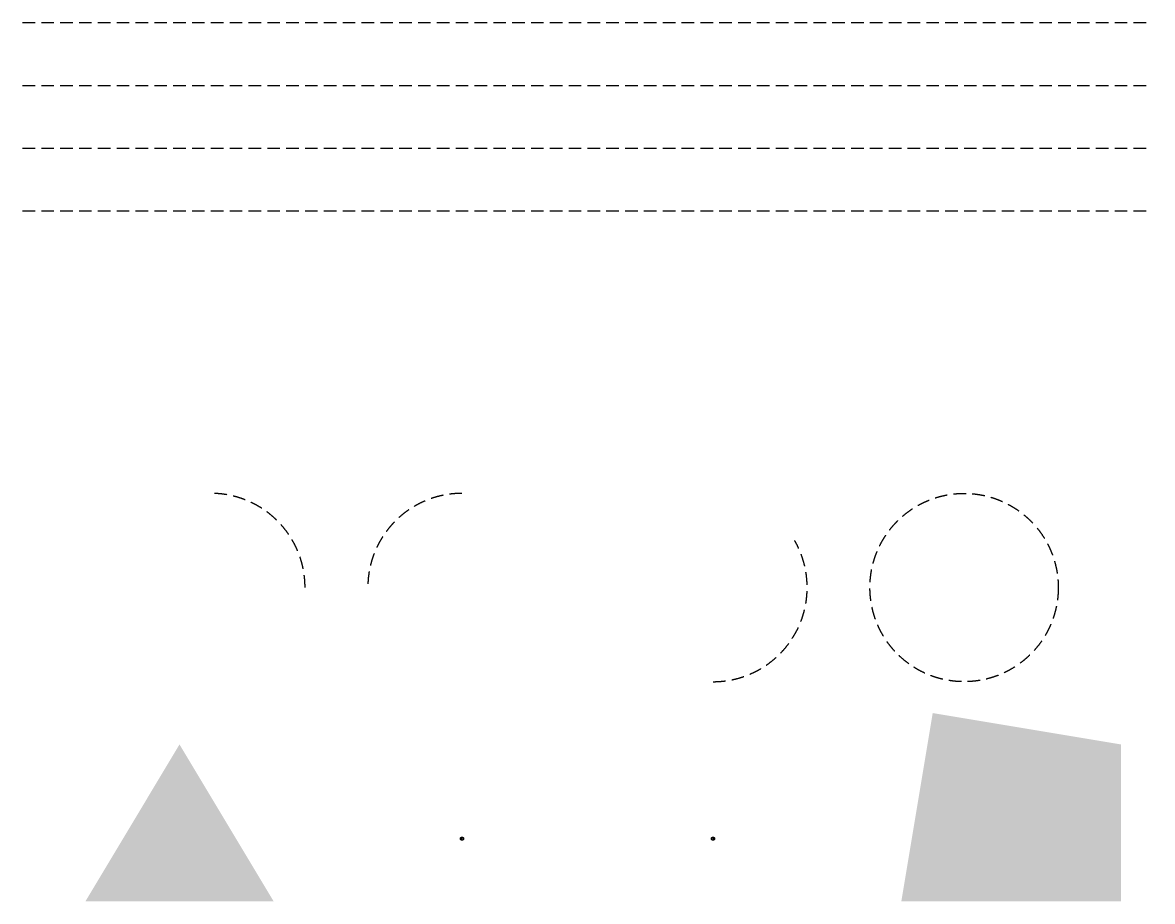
# Model space of a CAD drawing. Units: millimetres at full size, sheet at 1:200. Extents: x -18000 to 18000, y -16000 to 12000.
import ezdxf

# ---------------------------------------------------------------- set-up
doc = ezdxf.new("R2010")
doc.units = ezdxf.units.MM
doc.header["$LTSCALE"] = 200
doc.header["$PDMODE"] = 32
doc.header["$PDSIZE"] = 100
doc.linetypes.add('DASHED2', pattern=[3, 2, -1])
doc.layers.add('0-0_\u3000本体', color=2, linetype='DASHED2')

msp = doc.modelspace()

# ---------------------------------------------------------------- linework, layer by layer
at = {"layer": '0-0_\u3000本体', "color": 4}
msp.add_line((-18000, 12000), (18000, 12000), dxfattribs=at)
at = {"layer": '0-0_\u3000本体', "color": 7}
msp.add_line((-18000, 10000), (18000, 10000), dxfattribs=at)
at = {"layer": '0-0_\u3000本体', "color": 3}
msp.add_line((-18000, 8000), (18000, 8000), dxfattribs=at)
at = {"layer": '0-0_\u3000本体'}
msp.add_line((-18000, 6000), (18000, 6000), dxfattribs=at)
at = {"layer": '0-0_\u3000本体', "color": 6}
msp.add_circle((12000, -6000), 3000, dxfattribs=at)
at = {"layer": '0-0_\u3000本体', "color": 7}
msp.add_arc((-12000, -6000), 3000, 0, 90, dxfattribs=at)
at = {"layer": '0-0_\u3000本体', "color": 3}
msp.add_arc((-4000, -6000), 3000, 90, 180, dxfattribs=at)
at = {"layer": '0-0_\u3000本体'}
msp.add_arc((4000, -6000), 3000, 270, 30, dxfattribs=at)
at = {"layer": '0-0_\u3000本体', "color": 3}
msp.add_point((-4000, -14000), dxfattribs=at)
at = {"layer": '0-0_\u3000本体'}
msp.add_point((4000, -14000), dxfattribs=at)
at = {"layer": '0-0_\u3000本体', "color": 6}
msp.add_solid([(10000, -16000), (17000, -16000), (11000, -10000), (17000, -11000)], dxfattribs=at)
at = {"layer": '0-0_\u3000本体'}
msp.add_solid([(-16000, -16000), (-10000, -16000), (-13000, -11000)], dxfattribs=at)

doc.saveas('drawing.dxf')
